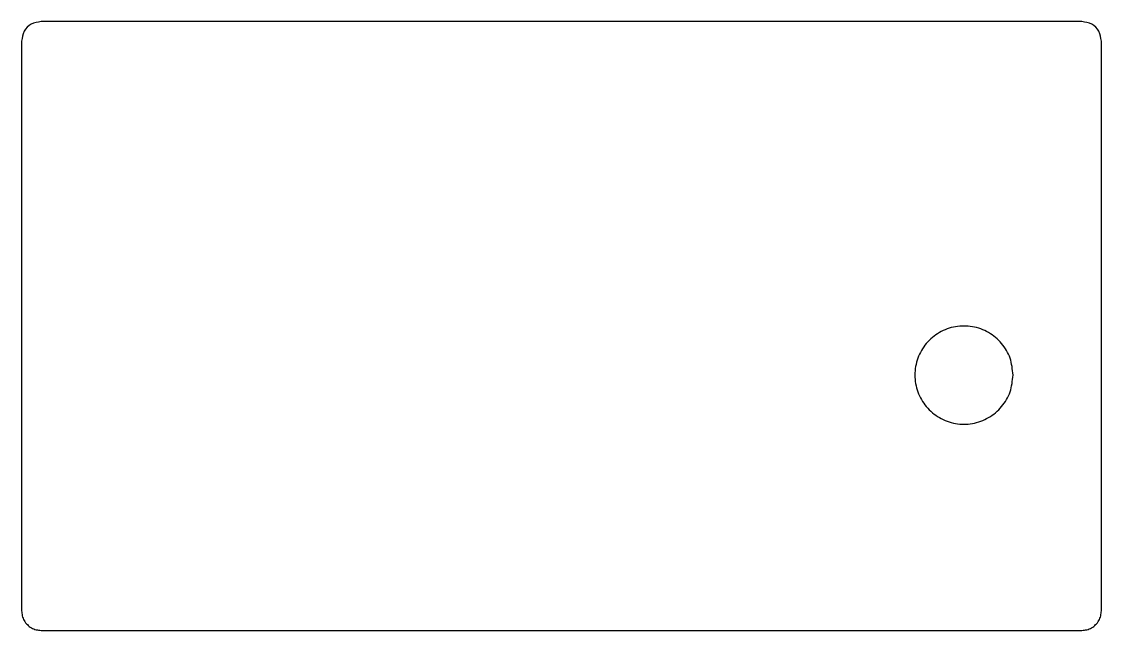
# Model space of a CAD drawing. Extents: x 25 to 52.5, y 20.6 to 36.1.
import ezdxf

# ---------------------------------------------------------------- set-up
doc = ezdxf.new("R2010")
doc.units = 0
doc.layers.get('0').update_dxf_attribs({"linetype": 'CONTINUOUS'})

msp = doc.modelspace()

# ---------------------------------------------------------------- linework, layer by layer
at = {"color": 1}
for points in [[(51.968125, 36.114793), (25.468125, 36.114793)], [(24.968125, 35.614794), (24.968125, 21.114804)], [(52.468124, 21.114804), (52.468124, 35.614794)], [(25.468125, 20.614795), (51.968125, 20.614795)]]:
    msp.add_lwpolyline(points, dxfattribs=at)
msp.add_lwpolyline([(50.218126, 27.114787)], close=True, dxfattribs=at)
for points, knots in [([(25.468125, 36.114793), (25.380512, 36.10104), (25.207885, 36.073943), (25.008975, 35.875034), (24.981878, 35.702407), (24.968125, 35.614794)], [0, 0, 0, 0, 0.261429, 0.515104, 0.776534, 0.776534, 0.776534, 0.776534]), ([(52.468124, 35.614794), (52.454371, 35.702407), (52.427274, 35.875033), (52.228364, 36.073943), (52.055737, 36.10104), (51.968125, 36.114793)], [0, 0, 0, 0, 0.261429, 0.515104, 0.776533, 0.776533, 0.776533, 0.776533]), ([(50.218125, 27.114787), (50.20319, 27.26093), (50.173534, 27.551125), (49.943451, 27.934623), (49.60657, 28.219743), (49.189406, 28.370961), (48.746749, 28.370961), (48.33017, 28.219743), (47.990956, 27.934623), (47.76954, 27.551125), (47.692233, 27.114787), (47.76954, 26.678449), (47.990956, 26.294952), (48.33017, 26.009831), (48.746749, 25.858613), (49.189407, 25.858613), (49.60657, 26.009831), (49.943451, 26.294952), (50.173534, 26.678449), (50.203191, 26.968644), (50.218126, 27.114787)], [0, 0, 0, 0, 0.436205, 0.866167, 1.302373, 1.738578, 2.16854, 2.604745, 3.04095, 3.470912, 3.907118, 4.343323, 4.773285, 5.20949, 5.645695, 6.075658, 6.511863, 6.948068, 7.37803, 7.814235, 7.814235, 7.814235, 7.814235]), ([(24.968125, 21.114804), (24.971457, 21.071047), (24.978094, 20.983895), (25.030556, 20.861972), (25.110372, 20.757049), (25.215294, 20.677231), (25.337215, 20.624767), (25.424368, 20.618128), (25.468125, 20.614795)], [0, 0, 0, 0, 0.130889, 0.260695, 0.391584, 0.522473, 0.652279, 0.783168, 0.783168, 0.783168, 0.783168]), ([(51.968125, 20.614795), (52.011882, 20.618128), (52.099034, 20.624767), (52.220956, 20.677231), (52.325877, 20.75705), (52.405693, 20.861972), (52.458154, 20.983895), (52.464791, 21.071047), (52.468124, 21.114804)], [0, 0, 0, 0, 0.130889, 0.260695, 0.391583, 0.522472, 0.652278, 0.783167, 0.783167, 0.783167, 0.783167])]:
    msp.add_open_spline(points, degree=3, knots=knots, dxfattribs=at)

doc.saveas('drawing.dxf')
